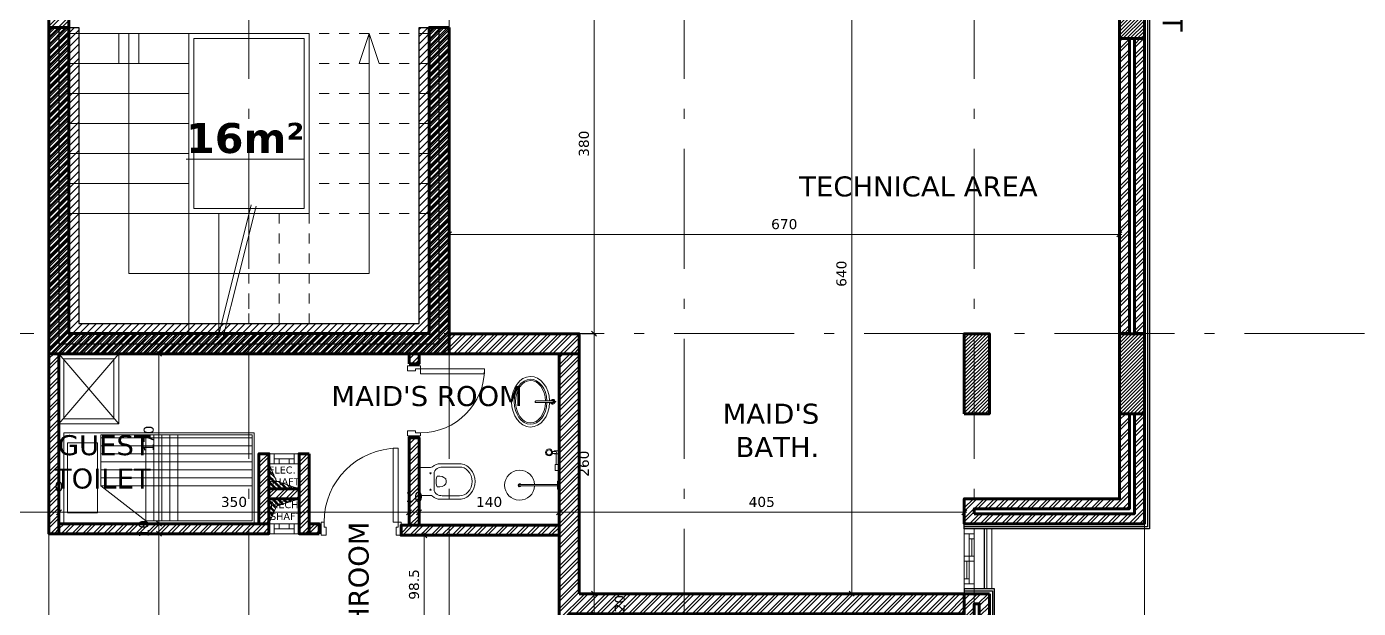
# Model space of a CAD drawing. Header units: inches. Extents: x -48 to 777, y -156 to 510.
# Drawn here: x 592.35 to 605.66, y -109.6 to -103.78 of the extents above; entities that cross this region are included whole.
import ezdxf

# ---------------------------------------------------------------- set-up
doc = ezdxf.new("R2010")
doc.units = ezdxf.units.IN
doc.header["$MEASUREMENT"] = 0
doc.set_wipeout_variables(frame=1)
doc.linetypes.add('ACAD_ISO10W100', pattern=[18, 12, -3, 0, -3])
doc.linetypes.add('HIDDEN', pattern=[0.375, 0.25, -0.125])
doc.layers.get('Defpoints').update_dxf_attribs({"lineweight": 5})
for name, color, linetype, lineweight in [('A-AXIS ST', 251, 'ACAD_ISO10W100', 5), ('A-DIM', 9, 'Continuous', 5), ('A-DOORS', 38, 'Continuous', 20), ('A-FURN1', 211, 'Continuous', 15), ('A-HIDDEN', 254, 'HIDDEN', 5), ('A-LEVELS', 139, 'Continuous', 20), ('A-LIMIT LOT', 235, 'ACAD_ISO10W100', 20), ('A-NOTES', 151, 'Continuous', 20), ('A-PILLARS', 1, 'Continuous', 60), ('A-PROJECTION2', 5, 'Continuous', 20), ('A-SANITARY', 120, 'Continuous', 5), ('A-SIGNS1', 20, 'Continuous', 15), ('A-STAIRS', 135, 'Continuous', 20), ('A-TEXT', 50, 'Continuous', 15), ('A-WALLS', 7, 'Continuous', 60), ('A-WINDOWS', 4, 'Continuous', 20), ('C-STONE', 42, 'Continuous', 30), ('C-WOOD', 28, 'Continuous', 30), ('D-METAL', 156, 'Continuous', 20), ('D-WOOD', 32, 'Continuous', 20), ('H-OTHERS', 189, 'Continuous', 5), ('H-PILLARS', 61, 'Continuous', 5), ('H-WALLS', 51, 'Continuous', 5), ('modificat', 127, 'Continuous', 15)]:
    doc.layers.add(name, color=color, linetype=linetype, lineweight=lineweight)
doc.layers.add('HH-GREY', color=253, linetype='Continuous', lineweight=5, true_color=0x828282)
doc.layers.add('pts pc', color=7, linetype='Continuous')
doc.layers.add('str-walls', color=5, linetype='Continuous')
doc.styles.add('5mm', font='simplex_.ttf', dxfattribs={"height": 5})
doc.styles.add('ROMAND', font='verdana.ttf')
doc.dimstyles.new('M-1.50', dxfattribs={"dimtxt": 0.1, "dimasz": 0.05, "dimexe": 0.025, "dimexo": 0.025, "dimgap": 0.05, "dimtad": 1, "dimlfac": 100, "dimrnd": 0.5, "dimzin": 9, "dimdsep": 46, "dimtxsty": 'ROMAND', "dimblk": 'OBLIQUE', "dimcen": 1, "dimdle": 0.025, "dimclrd": 256, "dimclre": 256, "dimclrt": 2, "dimadec": 0, "dimazin": 0, "dimtfac": 0.666667, "dimtmove": 2, "dimatfit": 3, "dimfxl": 0.04, "dimtolj": 1, "dimtzin": 5, "dimlwd": -1, "dimlwe": -1, "dimarcsym": 0})
pattern_1 = [(45, (50.904403, -425.931517), (-0.0176776695, 0.0176776695), [])]
pattern_2 = [(45, (392.396156, -250.71223), (-0.053033009, 0.053033009), []), (45, (392.43151, -250.71223), (-0.053033009, 0.053033009), [])]
pattern_3 = [(45, (149.9044, -425.92311), (-0.053033009, 0.053033009), []), (45, (149.93976, -425.92311), (-0.053033009, 0.053033009), [])]

# ---------------------------------------------------------------- blocks, each defined once
blk = doc.blocks.new('LOT 688  TOPOGRAPHIC PLAN')
at = {"layer": 'A-LEVELS', "linetype": 'Continuous'}
blk.add_lwpolyline([(-315983.55729, -27913.90415), (-315982.31565, -27913.69397), (-315981.69501, -27913.58572), (-315981.10632, -27913.43141), (-315980.53616, -27913.25862), (-315979.95068, -27913.12539), (-315979.35793, -27913.00458), (-315978.78258, -27912.83532), (-315978.24928, -27912.55684), (-315977.76717, -27912.15327), (-315977.30894, -27911.71444), (-315976.84202, -27911.34531), (-315976.59514, -27911.21969), (-315976.33391, -27911.15073), (-315976.05686, -27911.14126), (-315975.76695, -27911.17638), (-315974.54739, -27911.42916), (-315973.94458, -27911.41766), (-315973.35501, -27911.29364), (-315972.19755, -27910.89256), (-315971.62067, -27910.70773), (-315971.03901, -27910.59488), (-315970.44815, -27910.59939), (-315969.84858, -27910.71402)], dxfattribs=at)
at = {"layer": 'A-NOTES', "linetype": 'Continuous', "style": '5mm'}
blk.add_text('688', height=2, rotation=346.245633, dxfattribs=at).set_placement((-315981.70648, -27916.11756))
at = {"linetype": 'Continuous'}
blk.add_wipeout([(-315996.80172, -27893.57917), (-315969.32038, -27896.23659), (-315969.32038, -27930.53073), (-315964.08799, -27936.87852), (-315964.6636, -27941.43051), (-315970.22923, -27937.16678), (-315985.1164, -27950.2257)], dxfattribs=at).dxf.layer = 'A-LIMIT LOT'
at = {"layer": 'A-HIDDEN', "linetype": 'ACAD_ISO10W100', "ltscale": 0.05}
blk.add_lwpolyline([(-315992.30527, -27900.52725), (-315983.21966, -27944.57125), (-315970.69258, -27933.58259), (-315972.32038, -27931.60779), (-315972.32038, -27902.3323)], close=True, dxfattribs=at)
at = {"layer": 'A-TEXT', "insert": (-315971.93834, -27908.15944, 93), "char_height": 0.2, "width": 7.1807633, "attachment_point": 1, "rotation": 270, "style": 'ROMAND'}
blk.add_mtext('SETBACK LIMIT', dxfattribs=at)
blk = doc.blocks.new('AXIS')
at = {"layer": 'A-AXIS ST', "ltscale": 0.1}
for p, q in [((640.66853, 296.91777), (640.66853, 336.01919)), ((642.66853, 296.91777), (642.66853, 336.01919)), ((644.66853, 296.91777), (644.66853, 336.01919)), ((647.01853, 296.91777), (647.01853, 336.01919)), ((649.91853, 296.91777), (649.91853, 336.01919)), ((651.61853, 296.91777), (651.61853, 336.01919)), ((657.61853, 319.06933), (627.81853, 319.06933))]:
    blk.add_line(p, q, dxfattribs=at)
blk = doc.blocks.new('bed 90')
at = {"layer": 'A-FURN1', "extrusion": (0, 0, -1)}
for p, q in [((556.928, 316.601), (556.928, 318.501)), ((557.028, 318.466), (557.028, 318.166)), ((557.728, 318.466), (557.028, 318.466)), ((557.728, 318.166), (557.728, 318.466)), ((557.828, 316.601), (557.828, 318.501)), ((557.028, 318.166), (557.728, 318.166)), ((557.298, 318.131), (556.948, 317.681)), ((557.808, 318.131), (557.298, 318.131)), ((557.808, 316.621), (557.808, 318.131)), ((556.948, 316.621), (556.948, 317.681)), ((557.828, 316.601), (556.928, 316.601)), ((557.808, 316.621), (556.948, 316.621))]:
    blk.add_line(p, q, dxfattribs=at)
at = {"layer": 'A-FURN1'}
blk.add_line((557.828, 318.501), (556.928, 318.501), dxfattribs=at)
at = {"layer": 'HH-GREY', "extrusion": (0, 0, -1)}
for p, q in [((557.298, 316.621), (557.298, 318.131)), ((557.378, 316.621), (557.378, 318.131)), ((557.458, 316.621), (557.458, 318.131)), ((557.538, 316.621), (557.538, 318.131)), ((557.618, 316.621), (557.618, 318.131)), ((557.698, 316.621), (557.698, 318.131)), ((557.778, 316.621), (557.778, 318.131)), ((557.808, 317.681), (556.948, 317.681)), ((557.808, 317.601), (556.948, 317.601)), ((557.808, 317.521), (556.948, 317.521)), ((557.808, 317.441), (556.948, 317.441)), ((557.808, 317.361), (556.948, 317.361))]:
    blk.add_line(p, q, dxfattribs=at)
blk = doc.blocks.new('*U999')
for p, q in [((50, 100), (550, 100)), ((50, 50), (550, 50)), ((50, 0), (550, 0)), ((100, 100), (100, 50)), ((100, 75), (275, 75)), ((275, 0), (275, 100)), ((325, 0), (325, 100)), ((325, 25), (500, 25)), ((500, 0), (500, 50))]:
    blk.add_line(p, q)
for points in [[(0, 100), (50, 100), (50, 0), (0, 0)], [(600, 100), (550, 100), (550, 0), (600, 0)]]:
    blk.add_lwpolyline(points)
blk = doc.blocks.new('*U1008')
for points in [[(720, 680), (720, -60), (770, -60), (770, 680)], [(30, -60), (0, -60), (0, -190), (50, -190), (50, -110), (30, -110), (30, -60)], [(770, -60), (800, -60), (800, -190), (750, -190), (750, -110), (770, -110), (770, -60)]]:
    blk.add_lwpolyline(points, close=True)
blk.add_arc((770, -60), 740, 90, 180)
blk = doc.blocks.new('*U1013')
for points in [[(80, 580), (80, -60), (30, -60), (30, 580)], [(30, -60), (0, -60), (0, -190), (50, -190), (50, -110), (30, -110), (30, -60)], [(670, -60), (700, -60), (700, -190), (650, -190), (650, -110), (670, -110), (670, -60)]]:
    blk.add_lwpolyline(points, close=True)
blk.add_arc((30, -60), 640, 0, 90)
blk = doc.blocks.new('A$C114C6178')
for points in [[(178, -212, 0.16864), (147, -133, -0.198912), (140, -115), (140, 0), (-140, 0), (-140, -115, -0.198912), (-147, -133, 0.16864), (-178, -212), (-178, -405, 0.225866), (-126, -511, 0.390178), (126, -511, 0.225866), (178, -405)], [(143, -232, 0.110329), (130, -181, 0.254034), (77, -150), (-77, -150, 0.254034), (-130, -181, 0.110329), (-143, -232), (-143, -405, 0.247706), (-106, -489, 0.390724), (106, -488, 0.246571), (143, -405)], [(55, -186, 0.338204), (47, -176, 0.109547), (-47, -176, 0.38369), (-52, -186, 0.252795), (-25, -266, 0.060555), (-21, -269, 0.083015), (0, -272, 0.083015), (21, -269, 0.060555), (25, -266, 0.250335)]]:
    blk.add_lwpolyline(points, format="xyb", close=True)
for centre in [(-82, -115), (82, -115)]:
    blk.add_circle(centre, 5.91)
blk = doc.blocks.new('fghjgcfd')
for points in [[(114.593, -90.621, 0.697476), (114.587, -90.654), (114.587, -90.663, -0.791584), (114.593, -90.612)], [(114.605, -90.824, -0.509087), (114.593, -90.833, -0.325305), (114.587, -90.824), (114.587, -90.638, -1), (114.605, -90.638)], [(114.605, -90.663), (114.605, -90.654, 0.697476), (114.599, -90.621), (114.599, -90.612, -0.791584)]]:
    blk.add_lwpolyline(points, format="xyb", close=True)
blk.add_lwpolyline([(114.599, -90.604), (114.593, -90.604), (114.593, -90.622), (114.599, -90.622)], close=True)
at = {"extrusion": (0, 0, -1)}
for major_axis, ratio, start_param, end_param in [((-0.28, 0), 0.75, 7.88683, 14.104318), ((-0.25, 0), 0.72, 7.890774, 14.100375), ((-0.235, 0), 0.702128, 7.893123, 14.098025)]:
    blk.add_ellipse((114.596, -90.883), major_axis=major_axis, ratio=ratio, start_param=start_param, end_param=end_param, dxfattribs=at)
blk = doc.blocks.new('A$C4CB417C4')
blk.add_lwpolyline([(245, 7), (382, 7, -4.038071), (382, -7), (245, -7, 42.833797)], format="xyb", close=True)
at = {"ltscale": 0.1}
blk.add_lwpolyline([(0, 40), (15, 40), (15, -40), (0, -40)], close=True, dxfattribs=at)
blk.add_lwpolyline([(402, 7), (15, 7), (15, -7), (402, -7)], close=True)
for radius, start, end in [(150, 182.6748, 177.3252), (15, 207.8181, 152.1819), (12, 215.6853, 144.3147)]:
    blk.add_arc((395, 0), radius, start, end, dxfattribs=at)
blk = doc.blocks.new('A$C666D454D')
at = {"ltscale": 0.1}
for p, q in [((37, 10), (67, 10)), ((37, -10), (67, -10))]:
    blk.add_line(p, q, dxfattribs=at)
blk.add_lwpolyline([(37, 11), (47, 11), (47, 10), (50, 10), (50, 15), (0, 15), (0, -15), (50, -15), (50, -10), (47, -10), (47, -11), (37, -11, -1)], format="xyb", close=True, dxfattribs=at)
blk.add_lwpolyline([(37, -10), (37, -10), (37, -10, -1), (37, 10), (37, 10), (37, 10)], format="xyb", dxfattribs=at)
for radius in [35, 25]:
    blk.add_circle((101, 0), radius, dxfattribs=at)
blk = doc.blocks.new('A$C05B82E3A')
at = {"ltscale": 0.1}
for p, q in [((-30, 29), (-135, 29)), ((-30, 9), (-135, 9))]:
    blk.add_line(p, q, dxfattribs=at)
blk.add_lwpolyline([(30, 0), (30, 38), (-30, 38), (-30, 0)], close=True, dxfattribs=at)
at = {"ltscale": 0.1, "xscale": -1, "rotation": 270}
blk.add_blockref('A$C666D454D', (-150, 0), dxfattribs=at)
blk = doc.blocks.new('_Oblique')
at = {"color": 0, "linetype": 'ByBlock', "lineweight": -2}
blk.add_line((-0.5, -0.5), (0.5, 0.5), dxfattribs=at)
blk = doc.blocks.new('*D2353')
at = {"layer": 'A-DIM', "transparency": 16777216}
for p, q in [((598.343, -103.054), (597.998, -103.054)), ((598.023, -103.029), (598.023, -106.88)), ((597.898, -106.855), (598.048, -106.855))]:
    blk.add_line(p, q, dxfattribs=at)
at = {"layer": 'Defpoints', "color": 0, "transparency": 16777216}
for p in [(598.368, -103.054), (597.873, -106.855), (598.023, -106.855)]:
    blk.add_point(p, dxfattribs=at)
at = {"layer": 'A-DIM', "transparency": 16777216, "xscale": 0.05, "yscale": 0.05, "zscale": 0.05}
for p, rotation in [((598.023, -103.054), 90), ((598.023, -106.855), 270)]:
    blk.add_blockref('_Oblique', p, dxfattribs=dict(at, rotation=rotation))
at = {"layer": 'A-DIM', "color": 2, "transparency": 16777216, "insert": (597.921, -104.955), "char_height": 0.1, "attachment_point": 5, "rotation": 90, "style": 'ROMAND'}
blk.add_mtext('\\A1;380', dxfattribs=at)
blk = doc.blocks.new('*D2354')
at = {"layer": 'A-DIM', "transparency": 16777216}
for p, q in [((597.898, -106.855), (598.048, -106.855)), ((598.023, -106.83), (598.023, -109.48)), ((597.898, -109.455), (598.048, -109.455))]:
    blk.add_line(p, q, dxfattribs=at)
at = {"layer": 'Defpoints', "color": 0, "transparency": 16777216}
for p in [(597.873, -106.855), (597.873, -109.455), (598.023, -109.455)]:
    blk.add_point(p, dxfattribs=at)
at = {"layer": 'A-DIM', "transparency": 16777216, "xscale": 0.05, "yscale": 0.05, "zscale": 0.05}
for p, rotation in [((598.023, -106.855), 90), ((598.023, -109.455), 270)]:
    blk.add_blockref('_Oblique', p, dxfattribs=dict(at, rotation=rotation))
at = {"layer": 'A-DIM', "color": 2, "transparency": 16777216, "insert": (597.921, -108.155), "char_height": 0.1, "attachment_point": 5, "rotation": 90, "style": 'ROMAND'}
blk.add_mtext('\\A1;260', dxfattribs=at)
blk = doc.blocks.new('*D2355')
at = {"layer": 'A-DIM', "transparency": 16777216}
for p, q in [((597.898, -109.455), (598.048, -109.455)), ((598.023, -109.43), (598.023, -109.68)), ((597.798, -109.655), (598.048, -109.655))]:
    blk.add_line(p, q, dxfattribs=at)
at = {"layer": 'Defpoints', "color": 0, "transparency": 16777216}
for p in [(597.873, -109.455), (597.773, -109.655), (598.023, -109.655)]:
    blk.add_point(p, dxfattribs=at)
at = {"layer": 'A-DIM', "transparency": 16777216, "xscale": 0.05, "yscale": 0.05, "zscale": 0.05}
for p, rotation in [((598.023, -109.455), 90), ((598.023, -109.655), 270)]:
    blk.add_blockref('_Oblique', p, dxfattribs=dict(at, rotation=rotation))
at = {"layer": 'A-DIM', "color": 2, "transparency": 16777216, "insert": (598.279, -109.555), "char_height": 0.1, "attachment_point": 5, "rotation": 90, "style": 'ROMAND'}
blk.add_mtext('\\A1;20', dxfattribs=at)
blk = doc.blocks.new('*D2371')
at = {"layer": 'A-DIM', "transparency": 16777216}
for p, q in [((593.774, -107.055), (593.648, -107.055)), ((593.673, -107.03), (593.673, -108.78)), ((593.774, -108.755), (593.648, -108.755))]:
    blk.add_line(p, q, dxfattribs=at)
at = {"layer": 'Defpoints', "color": 0, "transparency": 16777216}
for p in [(593.799, -107.055), (593.673, -108.755), (593.799, -108.755)]:
    blk.add_point(p, dxfattribs=at)
at = {"layer": 'A-DIM', "transparency": 16777216, "xscale": 0.05, "yscale": 0.05, "zscale": 0.05}
for p, rotation in [((593.673, -107.055), 90), ((593.673, -108.755), 270)]:
    blk.add_blockref('_Oblique', p, dxfattribs=dict(at, rotation=rotation))
at = {"layer": 'A-DIM', "color": 2, "transparency": 16777216, "insert": (593.571, -107.905), "char_height": 0.1, "attachment_point": 5, "rotation": 90, "style": 'ROMAND'}
blk.add_mtext('\\A1;170', dxfattribs=at)
blk = doc.blocks.new('*D2372')
at = {"layer": 'A-DIM', "transparency": 16777216}
for p, q in [((593.673, -108.73), (593.673, -108.88)), ((593.774, -108.755), (593.648, -108.755)), ((593.763, -108.855), (593.648, -108.855))]:
    blk.add_line(p, q, dxfattribs=at)
at = {"layer": 'Defpoints', "color": 0, "transparency": 16777216}
for p in [(593.673, -108.855), (593.788, -108.855), (593.799, -108.755)]:
    blk.add_point(p, dxfattribs=at)
at = {"layer": 'A-DIM', "transparency": 16777216, "xscale": 0.05, "yscale": 0.05, "zscale": 0.05}
for p, rotation in [((593.673, -108.755), 90), ((593.673, -108.855), 270)]:
    blk.add_blockref('_Oblique', p, dxfattribs=dict(at, rotation=rotation))
at = {"layer": 'A-DIM', "color": 2, "transparency": 16777216, "insert": (593.521, -108.805), "char_height": 0.1, "attachment_point": 5, "rotation": 90, "style": 'ROMAND'}
blk.add_mtext('\\A1;10', dxfattribs=at)
blk = doc.blocks.new('*D2373')
at = {"layer": 'A-DIM', "transparency": 16777216}
for p, q in [((593.763, -108.855), (593.648, -108.855)), ((593.673, -108.83), (593.673, -113.18)), ((593.973, -113.155), (593.648, -113.155))]:
    blk.add_line(p, q, dxfattribs=at)
at = {"layer": 'Defpoints', "color": 0, "transparency": 16777216}
for p in [(593.788, -108.855), (593.673, -113.155), (593.998, -113.155)]:
    blk.add_point(p, dxfattribs=at)
at = {"layer": 'A-DIM', "transparency": 16777216, "xscale": 0.05, "yscale": 0.05, "zscale": 0.05}
for p, rotation in [((593.673, -108.855), 90), ((593.673, -113.155), 270)]:
    blk.add_blockref('_Oblique', p, dxfattribs=dict(at, rotation=rotation))
at = {"layer": 'A-DIM', "color": 2, "transparency": 16777216, "insert": (593.571, -111.005), "char_height": 0.1, "attachment_point": 5, "rotation": 90, "style": 'ROMAND'}
blk.add_mtext('\\A1;430', dxfattribs=at)
blk = doc.blocks.new('*D2386')
at = {"layer": 'A-DIM', "transparency": 16777216}
for p, q in [((596.45, -108.87), (596.3, -108.87)), ((596.325, -109.88), (596.325, -108.845)), ((596.348, -109.855), (596.3, -109.855))]:
    blk.add_line(p, q, dxfattribs=at)
at = {"layer": 'Defpoints', "color": 0, "transparency": 16777216}
for p in [(596.325, -108.87), (596.475, -108.87), (596.373, -109.855)]:
    blk.add_point(p, dxfattribs=at)
at = {"layer": 'A-DIM', "transparency": 16777216, "xscale": 0.05, "yscale": 0.05, "zscale": 0.05}
for p, rotation in [((596.325, -108.87), 90), ((596.325, -109.855), 270)]:
    blk.add_blockref('_Oblique', p, dxfattribs=dict(at, rotation=rotation))
at = {"layer": 'A-DIM', "color": 2, "transparency": 16777216, "insert": (596.223, -109.363), "char_height": 0.1, "attachment_point": 5, "rotation": 90, "style": 'ROMAND'}
blk.add_mtext('\\A1;98.5', dxfattribs=at)
blk = doc.blocks.new('*D2387')
at = {"layer": 'A-DIM', "transparency": 16777216}
for p, q in [((591.573, -108.166), (591.573, -108.665)), ((592.673, -108.166), (592.673, -108.665)), ((591.548, -108.64), (592.698, -108.64))]:
    blk.add_line(p, q, dxfattribs=at)
at = {"layer": 'Defpoints', "color": 0, "transparency": 16777216}
for p in [(591.573, -108.141), (592.673, -108.141), (592.673, -108.64)]:
    blk.add_point(p, dxfattribs=at)
at = {"layer": 'A-DIM', "transparency": 16777216, "xscale": 0.05, "yscale": 0.05, "zscale": 0.05, "rotation": 180}
blk.add_blockref('_Oblique', (591.573, -108.64), dxfattribs=at)
at = {"layer": 'A-DIM', "transparency": 16777216, "xscale": 0.05, "yscale": 0.05, "zscale": 0.05}
blk.add_blockref('_Oblique', (592.673, -108.64), dxfattribs=at)
at = {"layer": 'A-DIM', "color": 2, "transparency": 16777216, "insert": (592.123, -108.538), "char_height": 0.1, "attachment_point": 5, "style": 'ROMAND'}
blk.add_mtext('\\A1;110', dxfattribs=at)
blk = doc.blocks.new('*D2388')
at = {"layer": 'A-DIM', "transparency": 16777216}
for p, q in [((592.673, -108.166), (592.673, -108.665)), ((592.673, -108.73), (592.673, -108.615)), ((592.673, -108.64), (592.623, -108.64)), ((592.673, -108.64), (592.723, -108.64)), ((592.673, -108.64), (592.673, -108.64))]:
    blk.add_line(p, q, dxfattribs=at)
at = {"layer": 'Defpoints', "color": 0, "transparency": 16777216}
for p in [(592.673, -108.141), (592.673, -108.64), (592.673, -108.755)]:
    blk.add_point(p, dxfattribs=at)
at = {"layer": 'A-DIM', "transparency": 16777216, "xscale": 0.05, "yscale": 0.05, "zscale": 0.05}
blk.add_blockref('_Oblique', (592.673, -108.64), dxfattribs=at)
at = {"layer": 'A-DIM', "transparency": 16777216, "xscale": 0.05, "yscale": 0.05, "zscale": 0.05, "rotation": 180}
blk.add_blockref('_Oblique', (592.673, -108.64), dxfattribs=at)
at = {"layer": 'A-DIM', "color": 2, "transparency": 16777216, "insert": (592.673, -108.384), "char_height": 0.1, "attachment_point": 5, "style": 'ROMAND'}
blk.add_mtext('\\A1;0', dxfattribs=at)
blk = doc.blocks.new('*D2389')
at = {"layer": 'A-DIM', "transparency": 16777216}
for p, q in [((592.673, -108.73), (592.673, -108.615)), ((596.173, -108.745), (596.173, -108.615)), ((592.648, -108.64), (596.198, -108.64))]:
    blk.add_line(p, q, dxfattribs=at)
at = {"layer": 'Defpoints', "color": 0, "transparency": 16777216}
for p in [(596.173, -108.64), (592.673, -108.755), (596.173, -108.77)]:
    blk.add_point(p, dxfattribs=at)
at = {"layer": 'A-DIM', "transparency": 16777216, "xscale": 0.05, "yscale": 0.05, "zscale": 0.05, "rotation": 180}
blk.add_blockref('_Oblique', (592.673, -108.64), dxfattribs=at)
at = {"layer": 'A-DIM', "transparency": 16777216, "xscale": 0.05, "yscale": 0.05, "zscale": 0.05}
blk.add_blockref('_Oblique', (596.173, -108.64), dxfattribs=at)
at = {"layer": 'A-DIM', "color": 2, "transparency": 16777216, "insert": (594.423, -108.538), "char_height": 0.1, "attachment_point": 5, "style": 'ROMAND'}
blk.add_mtext('\\A1;350', dxfattribs=at)
blk = doc.blocks.new('*D2390')
at = {"layer": 'A-DIM', "transparency": 16777216}
for p, q in [((596.173, -108.745), (596.173, -108.615)), ((596.273, -108.745), (596.273, -108.615)), ((596.148, -108.64), (596.298, -108.64))]:
    blk.add_line(p, q, dxfattribs=at)
at = {"layer": 'Defpoints', "color": 0, "transparency": 16777216}
for p in [(596.273, -108.64), (596.173, -108.77), (596.273, -108.77)]:
    blk.add_point(p, dxfattribs=at)
at = {"layer": 'A-DIM', "transparency": 16777216, "xscale": 0.05, "yscale": 0.05, "zscale": 0.05, "rotation": 180}
blk.add_blockref('_Oblique', (596.173, -108.64), dxfattribs=at)
at = {"layer": 'A-DIM', "transparency": 16777216, "xscale": 0.05, "yscale": 0.05, "zscale": 0.05}
blk.add_blockref('_Oblique', (596.273, -108.64), dxfattribs=at)
at = {"layer": 'A-DIM', "color": 2, "transparency": 16777216, "insert": (596.223, -108.488), "char_height": 0.1, "attachment_point": 5, "style": 'ROMAND'}
blk.add_mtext('\\A1;10', dxfattribs=at)
blk = doc.blocks.new('*D2391')
at = {"layer": 'A-DIM', "transparency": 16777216}
for p, q in [((596.273, -108.745), (596.273, -108.615)), ((597.673, -108.745), (597.673, -108.615)), ((596.248, -108.64), (597.698, -108.64))]:
    blk.add_line(p, q, dxfattribs=at)
at = {"layer": 'Defpoints', "color": 0, "transparency": 16777216}
for p in [(597.673, -108.64), (596.273, -108.77), (597.673, -108.77)]:
    blk.add_point(p, dxfattribs=at)
at = {"layer": 'A-DIM', "transparency": 16777216, "xscale": 0.05, "yscale": 0.05, "zscale": 0.05, "rotation": 180}
blk.add_blockref('_Oblique', (596.273, -108.64), dxfattribs=at)
at = {"layer": 'A-DIM', "transparency": 16777216, "xscale": 0.05, "yscale": 0.05, "zscale": 0.05}
blk.add_blockref('_Oblique', (597.673, -108.64), dxfattribs=at)
at = {"layer": 'A-DIM', "color": 2, "transparency": 16777216, "insert": (596.973, -108.538), "char_height": 0.1, "attachment_point": 5, "style": 'ROMAND'}
blk.add_mtext('\\A1;140', dxfattribs=at)
blk = doc.blocks.new('*D2392')
at = {"layer": 'A-DIM', "transparency": 16777216}
for p, q in [((597.673, -108.745), (597.673, -108.615)), ((601.723, -108.73), (601.723, -108.615)), ((597.648, -108.64), (601.748, -108.64))]:
    blk.add_line(p, q, dxfattribs=at)
at = {"layer": 'Defpoints', "color": 0, "transparency": 16777216}
for p in [(601.723, -108.64), (597.673, -108.77), (601.723, -108.755)]:
    blk.add_point(p, dxfattribs=at)
at = {"layer": 'A-DIM', "transparency": 16777216, "xscale": 0.05, "yscale": 0.05, "zscale": 0.05, "rotation": 180}
blk.add_blockref('_Oblique', (597.673, -108.64), dxfattribs=at)
at = {"layer": 'A-DIM', "transparency": 16777216, "xscale": 0.05, "yscale": 0.05, "zscale": 0.05}
blk.add_blockref('_Oblique', (601.723, -108.64), dxfattribs=at)
at = {"layer": 'A-DIM', "color": 2, "transparency": 16777216, "insert": (599.698, -108.538), "char_height": 0.1, "attachment_point": 5, "style": 'ROMAND'}
blk.add_mtext('\\A1;405', dxfattribs=at)
blk = doc.blocks.new('*D2393')
at = {"layer": 'A-DIM', "transparency": 16777216}
for p, q in [((596.548, -105.862), (603.298, -105.862)), ((596.573, -106.155), (596.573, -105.837)), ((603.273, -106.155), (603.273, -105.837))]:
    blk.add_line(p, q, dxfattribs=at)
at = {"layer": 'Defpoints', "color": 0, "transparency": 16777216}
for p in [(603.273, -105.862), (596.573, -106.18), (603.273, -106.18)]:
    blk.add_point(p, dxfattribs=at)
at = {"layer": 'A-DIM', "transparency": 16777216, "xscale": 0.05, "yscale": 0.05, "zscale": 0.05, "rotation": 180}
blk.add_blockref('_Oblique', (596.573, -105.862), dxfattribs=at)
at = {"layer": 'A-DIM', "transparency": 16777216, "xscale": 0.05, "yscale": 0.05, "zscale": 0.05}
blk.add_blockref('_Oblique', (603.273, -105.862), dxfattribs=at)
at = {"layer": 'A-DIM', "color": 2, "transparency": 16777216, "insert": (599.923, -105.76), "char_height": 0.1, "attachment_point": 5, "style": 'ROMAND'}
blk.add_mtext('\\A1;670', dxfattribs=at)
blk = doc.blocks.new('*D2394')
at = {"layer": 'A-DIM', "transparency": 16777216}
for p, q in [((600.808, -103.054), (600.572, -103.054)), ((600.597, -103.029), (600.597, -109.48)), ((600.808, -109.455), (600.572, -109.455))]:
    blk.add_line(p, q, dxfattribs=at)
at = {"layer": 'Defpoints', "color": 0, "transparency": 16777216}
for p in [(600.833, -103.054), (600.597, -109.455), (600.833, -109.455)]:
    blk.add_point(p, dxfattribs=at)
at = {"layer": 'A-DIM', "transparency": 16777216, "xscale": 0.05, "yscale": 0.05, "zscale": 0.05}
for p, rotation in [((600.597, -103.054), 90), ((600.597, -109.455), 270)]:
    blk.add_blockref('_Oblique', p, dxfattribs=dict(at, rotation=rotation))
at = {"layer": 'A-DIM', "color": 2, "transparency": 16777216, "insert": (600.495, -106.255), "char_height": 0.1, "attachment_point": 5, "rotation": 90, "style": 'ROMAND'}
blk.add_mtext('\\A1;640', dxfattribs=at)
blk = doc.blocks.new('*U53')
for p, q in [((50, 100), (250, 100)), ((50, 50), (250, 50)), ((50, 0), (250, 0)), ((200, 50), (200, 0))]:
    blk.add_line(p, q)
for points in [[(0, 100), (50, 100), (50, 0), (0, 0)], [(100, 50), (100, 0)], [(300, 100), (250, 100), (250, 0), (300, 0)]]:
    blk.add_lwpolyline(points)

msp = doc.modelspace()

# ---------------------------------------------------------------- block references
at = {"layer": 'pts pc'}
msp.add_blockref('LOT 688  TOPOGRAPHIC PLAN', (316575.84331, 27806.396), dxfattribs=at)

# ---------------------------------------------------------------- next in the draw order: hatches: boundary and pattern name
at = {"layer": 'H-OTHERS'}
h = msp.add_hatch(dxfattribs=at)
h.set_pattern_fill('ANSI32', color=256, scale=0.1, angle=-231.511645)
h.set_pattern_definition([(135, (586.629014, -123.37482), (-0.026516504, -0.026516504), []), (135, (586.629014, -123.357143), (-0.026516504, -0.026516504), [])])
h.paths.add_polyline_path([(595.07293, -108.40534), (594.84745, -108.33014), (594.77293, -108.15534), (594.77293, -108.40534)])
h = msp.add_hatch(dxfattribs=at)
h.set_pattern_fill('ANSI32', color=256, scale=0.1, angle=-231.511645)
h.set_pattern_definition([(135, (586.629014, -123.72482), (-0.026516504, -0.026516504), []), (135, (586.629014, -123.707143), (-0.026516504, -0.026516504), [])])
h.paths.add_polyline_path([(595.07293, -108.50534), (594.84745, -108.58055), (594.77293, -108.75534), (594.77293, -108.50534)])
at = {"layer": 'H-PILLARS'}
h = msp.add_hatch(dxfattribs=at)
h.set_pattern_fill('ANSI31', color=256, scale=0.2)
h.set_pattern_definition(pattern_1)
h.paths.add_polyline_path([(603.27293, -103.90361), (603.52293, -103.90361), (603.52293, -103.10361), (603.27293, -103.10361)])
h = msp.add_hatch(dxfattribs=at)
h.set_pattern_fill('ANSI31', color=256, scale=0.2)
h.set_pattern_definition(pattern_1)
h.paths.add_polyline_path([(596.57293, -103.79378), (596.57293, -107.05534), (592.57293, -107.05534), (592.57293, -103.79378), (592.77293, -103.79378), (592.77293, -106.85378), (596.37293, -106.85378), (596.37293, -103.79378)])
at = {"layer": 'H-PILLARS', "linetype": 'Continuous'}
h = msp.add_hatch(dxfattribs=at)
h.set_pattern_fill('ANSI31', color=256, scale=0.2)
h.set_pattern_definition([(45, (43.86635, -420.314857), (-0.0176776695, 0.0176776695), [])])
h.paths.add_polyline_path([(601.72293, -107.65534), (601.97293, -107.65534), (601.97293, -106.85534), (601.72293, -106.85534)])
h = msp.add_hatch(dxfattribs=at)
h.set_pattern_fill('ANSI31', color=256, scale=0.2)
h.set_pattern_definition([(45, (57.904403, -420.314857), (-0.0176776695, 0.0176776695), [])])
h.paths.add_polyline_path([(603.52293, -107.65534), (603.27293, -107.65534), (603.27293, -106.85534), (603.52293, -106.85534)])
at = {"layer": 'H-WALLS'}
h = msp.add_hatch(dxfattribs=at)
h.set_pattern_fill('ANSI32', color=256, scale=0.2)
h.set_pattern_definition(pattern_2)
h.paths.add_polyline_path([(592.57293, -103.45378), (592.77293, -103.45378), (592.77293, -103.79378), (592.57293, -103.79378)])
h = msp.add_hatch(dxfattribs=at)
h.set_pattern_fill('ANSI32', color=256, scale=0.2)
h.set_pattern_definition(pattern_2)
h.paths.add_polyline_path([(603.37293, -106.85378), (603.27293, -106.85378), (603.27293, -103.90361), (603.37293, -103.90361)])
h = msp.add_hatch(dxfattribs=at)
h.set_pattern_fill('ANSI32', color=256, scale=0.2)
h.set_pattern_definition(pattern_2)
h.paths.add_polyline_path([(603.42293, -106.85378), (603.52293, -106.85378), (603.52293, -103.90361), (603.42293, -103.90361)])
h = msp.add_hatch(dxfattribs=at)
h.set_pattern_fill('ANSI32', color=256, scale=0.2)
h.set_pattern_definition(pattern_2)
h.paths.add_polyline_path([(596.5745, -107.05534), (596.5745, -107.05534), (596.57293, -107.05534), (596.57293, -106.85534), (597.87293, -106.85534), (597.87293, -107.05534)])
h = msp.add_hatch(dxfattribs=at)
h.set_pattern_fill('ANSI32', color=256, scale=0.2)
h.set_pattern_definition(pattern_2)
h.paths.add_polyline_path([(592.67293, -107.55534), (592.67293, -107.55534), (592.67293, -107.05534), (592.57293, -107.05534), (592.57293, -108.85534), (592.67293, -108.85534)])
h = msp.add_hatch(dxfattribs=at)
h.set_pattern_fill('ANSI32', color=256, scale=0.2)
h.set_pattern_definition(pattern_2)
h.paths.add_polyline_path([(596.17293, -107.15534), (596.17293, -107.05534), (596.27293, -107.05534), (596.27293, -107.15534)])
h = msp.add_hatch(dxfattribs=at)
h.set_pattern_fill('ANSI32', color=256, scale=0.2)
h.set_pattern_definition(pattern_2)
h.paths.add_polyline_path([(597.87293, -109.45535), (597.87293, -107.05576), (597.67293, -107.05493), (597.67293, -111.71534), (597.77293, -111.71534), (597.77293, -109.65535), (601.72293, -109.65535), (601.72293, -109.45535)])
h = msp.add_hatch(dxfattribs=at)
h.set_pattern_fill('ANSI32', color=256, scale=0.2)
h.set_pattern_definition(pattern_3)
edge = h.paths.add_edge_path()
edge.add_line((601.82293, -108.75534), (601.82293, -108.60534))
edge.add_line((601.82293, -108.60534), (603.37293, -108.60534))
edge.add_line((603.37293, -108.60534), (603.37293, -107.65534))
edge.add_line((603.37293, -107.65534), (603.27293, -107.65534))
edge.add_line((603.27293, -107.65534), (603.27293, -108.50534))
edge.add_line((603.27293, -108.50534), (601.72293, -108.50534))
edge.add_line((601.72293, -108.50534), (601.72293, -108.75534))
h = msp.add_hatch(dxfattribs=at)
h.set_pattern_fill('ANSI32', color=256, scale=0.2)
h.set_pattern_definition(pattern_3)
h.paths.add_polyline_path([(601.82293, -108.65534), (603.42293, -108.65534), (603.42293, -107.65534), (603.52214, -107.65534), (603.52214, -107.65534), (603.52293, -107.65534), (603.52293, -108.75534), (601.72293, -108.75534), (601.72293, -108.50534), (603.27293, -108.50534), (603.27293, -107.65534), (603.37293, -107.65534), (603.37293, -108.60534), (601.82293, -108.60534)])
h = msp.add_hatch(dxfattribs=at)
h.set_pattern_fill('ANSI32', color=256, scale=0.2)
h.set_pattern_definition(pattern_2)
h.paths.add_polyline_path([(596.17293, -108.77034), (596.17293, -107.89534), (596.27293, -107.89534), (596.27293, -108.77034)])
h = msp.add_hatch(dxfattribs=at)
h.set_pattern_fill('ANSI32', color=256, scale=0.2)
h.set_pattern_definition(pattern_2)
h.paths.add_polyline_path([(594.77293, -108.75534), (594.77293, -108.75534), (594.77293, -108.05534), (594.67293, -108.05534), (594.67293, -108.75534)])
h = msp.add_hatch(dxfattribs=at)
h.set_pattern_fill('ANSI32', color=256, scale=0.2)
h.set_pattern_definition(pattern_3)
h.paths.add_polyline_path([(595.17293, -108.05534), (595.07293, -108.05534), (595.07293, -108.85534), (595.17293, -108.85534)])
h = msp.add_hatch(dxfattribs=at)
h.set_pattern_fill('ANSI32', color=256, scale=0.2)
h.set_pattern_definition([(45, (95.396156, -250.71223), (-0.053033009, 0.053033009), []), (45, (95.43151, -250.71223), (-0.053033009, 0.053033009), [])])
h.paths.add_polyline_path([(595.07293, -108.40534), (594.77293, -108.40534), (594.77293, -108.50534), (595.07293, -108.50534)])
h = msp.add_hatch(dxfattribs=at)
h.set_pattern_fill('ANSI32', color=256, scale=0.2)
h.set_pattern_definition(pattern_2)
h.paths.add_polyline_path([(592.67293, -108.75534), (594.77293, -108.75534), (594.77293, -108.85534), (592.67293, -108.85534)])
h = msp.add_hatch(dxfattribs=at)
h.set_pattern_fill('ANSI32', color=256, scale=0.2)
h.set_pattern_definition(pattern_2)
h.paths.add_polyline_path([(595.27293, -108.85534), (595.17293, -108.85534), (595.17293, -108.75534), (595.27293, -108.75534)])
h = msp.add_hatch(dxfattribs=at)
h.set_pattern_fill('ANSI32', color=256, scale=0.2)
h.set_pattern_definition(pattern_2)
h.paths.add_polyline_path([(597.67293, -108.77034), (596.09293, -108.77034), (596.09293, -108.87034), (597.67293, -108.87034)])
h = msp.add_hatch(dxfattribs=at)
h.set_pattern_fill('ANSI32', color=256, scale=0.2)
h.set_pattern_definition(pattern_2)
h.paths.add_polyline_path([(601.97293, -109.45534), (601.72293, -109.45534), (601.72293, -109.85535), (601.82293, -109.85535), (601.82293, -109.55534), (601.87293, -109.55534), (601.87293, -109.85535), (601.97293, -109.85535)])
at = {"layer": 'str-walls'}
h = msp.add_hatch(dxfattribs=at)
h.set_pattern_fill('ANSI31', color=8, scale=0.4)
h.set_pattern_definition([(45, (-3.603844, -349.71223), (-0.035355339, 0.035355339), [])])
h.paths.add_polyline_path([(592.87293, -103.79378), (592.87293, -106.75378), (596.27293, -106.75378), (596.27293, -103.79378), (596.57293, -103.79378), (596.57293, -107.05534), (592.57295, -107.05536), (592.57293, -103.79378)])

# ---------------------------------------------------------------- next in the draw order: linework, layer by layer
at = {"layer": 'A-HIDDEN', "linetype": 'HIDDEN', "ltscale": 0.3}
for p, q in [((594.57293, -105.65378), (594.57293, -106.85378)), ((594.87293, -105.65378), (594.87293, -106.85378)), ((595.17293, -105.65378), (595.17293, -106.85378))]:
    msp.add_line(p, q, dxfattribs=at)
for points in [[(596.37293, -103.85378), (595.17293, -103.85378)], [(596.37293, -104.15378), (595.17293, -104.15378)], [(596.37293, -104.45378), (595.17293, -104.45378)], [(596.37293, -104.75378), (595.17293, -104.75378)], [(596.37293, -105.05378), (595.17293, -105.05378)], [(596.37293, -105.35378), (595.17293, -105.35378)], [(596.37293, -105.65378), (595.17293, -105.65378)]]:
    msp.add_lwpolyline(points, dxfattribs=at)
at = {"layer": 'A-PILLARS'}
for points in [[(603.27293, -103.90361), (603.52293, -103.90361), (603.52293, -103.10361), (603.27293, -103.10361)], [(596.57293, -103.79378), (596.57293, -107.05534), (592.57293, -107.05534), (592.57293, -103.79378), (592.77293, -103.79378), (592.77293, -106.85378), (596.37293, -106.85378), (596.37293, -103.79378)], [(601.72293, -107.65534), (601.97293, -107.65534), (601.97293, -106.85534), (601.72293, -106.85534)], [(603.52293, -107.65534), (603.27293, -107.65534), (603.27293, -106.85534), (603.52293, -106.85534)]]:
    msp.add_lwpolyline(points, close=True, dxfattribs=at)
at = {"layer": 'A-PROJECTION2'}
for points in [[(594.77293, -108.40534), (595.07293, -108.40534), (595.07293, -108.15534), (594.77293, -108.15534)], [(594.77293, -108.75534), (595.07293, -108.75534), (595.07293, -108.50534), (594.77293, -108.50534)]]:
    msp.add_lwpolyline(points, close=True, dxfattribs=at)
at = {"layer": 'A-SIGNS1'}
for p, q in [((594.59475, -105.56651), (594.25751, -106.91546)), ((594.64326, -105.57864), (594.30602, -106.92759))]:
    msp.add_line(p, q, dxfattribs=at)
for points in [[(593.27293, -103.85378), (593.27293, -104.15378)], [(593.37293, -103.85378), (593.37293, -106.25378), (595.77293, -106.25378), (595.77293, -103.85378)], [(593.47293, -103.85378), (593.47293, -104.15378)], [(595.67293, -104.15378), (595.77293, -103.85378), (595.87293, -104.15378)]]:
    msp.add_lwpolyline(points, dxfattribs=at)
at = {"layer": 'A-STAIRS'}
for p, q in [((593.97293, -105.65378), (593.97293, -106.85378)), ((594.27293, -105.65378), (594.27293, -106.85378))]:
    msp.add_line(p, q, dxfattribs=at)
for points in [[(592.77293, -103.85378), (593.97293, -103.85378)], [(593.97293, -105.65378), (593.97293, -103.96628)], [(592.77293, -104.15378), (593.97293, -104.15378)], [(592.77293, -104.45378), (593.97293, -104.45378)], [(592.77293, -104.75378), (593.97293, -104.75378)], [(592.77293, -105.05378), (593.97293, -105.05378)], [(592.77293, -105.35378), (593.97293, -105.35378)], [(592.77293, -105.65378), (593.97293, -105.65378)]]:
    msp.add_lwpolyline(points, dxfattribs=at)
at = {"layer": 'A-WALLS'}
for points in [[(592.57293, -103.45378), (592.77293, -103.45378), (592.77293, -103.79378), (592.57293, -103.79378)], [(603.37293, -106.85378), (603.27293, -106.85378), (603.27293, -103.90361), (603.37293, -103.90361)], [(603.42293, -106.85378), (603.52293, -106.85378), (603.52293, -103.90361), (603.42293, -103.90361)], [(596.17293, -107.15534), (596.17293, -107.05534), (596.27293, -107.05534), (596.27293, -107.15534)], [(601.82293, -108.65534), (603.42293, -108.65534), (603.42293, -107.65534), (603.52214, -107.65534), (603.52214, -107.65534), (603.52293, -107.65534), (603.52293, -108.75534), (601.72293, -108.75534), (601.72293, -108.50534), (603.27293, -108.50534), (603.27293, -107.65534), (603.27293, -107.65534), (603.27293, -107.65534), (603.37293, -107.65534), (603.37293, -108.60534), (601.82293, -108.60534)], [(596.17293, -108.77034), (596.17293, -107.89534), (596.27293, -107.89534), (596.27293, -108.77034)], [(595.07293, -108.40534), (594.77293, -108.40534), (594.77293, -108.50534), (595.07293, -108.50534)], [(595.27293, -108.85534), (595.17293, -108.85534), (595.17293, -108.75534), (595.27293, -108.75534)], [(601.97293, -109.45534), (601.72293, -109.45534), (601.72293, -109.85535), (601.82293, -109.85535), (601.82293, -109.55534), (601.87293, -109.55534), (601.87293, -109.85535), (601.97293, -109.85535)]]:
    msp.add_lwpolyline(points, close=True, dxfattribs=at)
at = {"layer": 'A-WALLS', "linetype": 'Continuous'}
for points in [[(596.5745, -107.05534), (596.5745, -107.05534), (596.57293, -107.05534), (596.57293, -106.85534), (597.87293, -106.85534), (597.87293, -107.05534)], [(592.67293, -107.55534), (592.67293, -107.55534), (592.67293, -107.05534), (592.57293, -107.05534), (592.57293, -108.85534), (592.67293, -108.85534)], [(594.77293, -108.75534), (594.77293, -108.75534), (594.77293, -108.05534), (594.67293, -108.05534), (594.67293, -108.75534), (594.77293, -108.75534)], [(595.17293, -108.05534), (595.07293, -108.05534), (595.07293, -108.85534), (595.17293, -108.85534)], [(592.67293, -108.75534), (594.77293, -108.75534), (594.77293, -108.85534), (592.67293, -108.85534)], [(597.67293, -108.77034), (596.09293, -108.77034), (596.09293, -108.87034), (597.67293, -108.87034)]]:
    msp.add_lwpolyline(points, close=True, dxfattribs=at)
at = {"layer": 'A-WALLS'}
msp.add_lwpolyline([(597.87293, -109.45535), (597.87293, -109.45535), (597.87293, -109.45535), (597.87293, -109.45535), (597.87293, -109.45535), (597.87293, -109.45535), (597.87293, -107.05576), (597.67293, -107.05493), (597.67293, -111.71534), (597.77293, -111.71534), (597.77293, -109.65535), (601.72293, -109.65535), (601.72293, -109.45535), (597.87293, -109.45535)], dxfattribs=at)
at = {"layer": 'C-STONE'}
msp.add_lwpolyline([(603.57293, -103.05361), (603.57293, -107.70534), (603.57293, -107.70725), (603.57293, -108.80534), (601.72293, -108.80534), (601.72293, -108.75534)], dxfattribs=at)
at = {"layer": 'C-STONE', "linetype": 'Continuous'}
for points in [[(603.55293, -103.07361), (603.55293, -107.68534), (603.55293, -107.686), (603.55293, -108.78534), (601.72293, -108.78534)], [(601.72293, -111.05535), (601.72293, -111.10535), (602.02293, -111.10535), (602.02293, -109.40534), (601.72293, -109.40534), (601.72293, -109.45534)], [(601.72293, -109.42534), (602.00293, -109.42534), (602.00293, -111.08535), (601.74293, -111.08535), (601.74293, -111.05535)]]:
    msp.add_lwpolyline(points, dxfattribs=at)
at = {"layer": 'C-WOOD'}
msp.add_line((601.92293, -109.40534), (601.92293, -108.80618), dxfattribs=at)
at = {"layer": 'D-METAL'}
for points in [[(593.97293, -103.85378), (595.17293, -103.85378), (595.17293, -105.65378), (593.97293, -105.65378)], [(594.02293, -103.90378), (595.12293, -103.90378), (595.12293, -105.60378), (594.02293, -105.60378)]]:
    msp.add_lwpolyline(points, close=True, dxfattribs=at)
at = {"layer": 'D-WOOD'}
for p, q in [((601.94793, -109.40534), (601.94793, -108.80618)), ((601.99793, -109.40534), (601.99793, -108.80618))]:
    msp.add_line(p, q, dxfattribs=at)
at = {"layer": 'H-OTHERS'}
for points in [[(595.07293, -108.40534), (594.84745, -108.33014), (594.77293, -108.15534), (594.77293, -108.40534), (595.07293, -108.40534)], [(595.07293, -108.50534), (594.84745, -108.58055), (594.77293, -108.75534), (594.77293, -108.50534), (595.07293, -108.50534)]]:
    msp.add_lwpolyline(points, dxfattribs=at)
at = {"layer": 'modificat'}
for p, q in [((592.67293, -107.05534), (593.27293, -107.75534)), ((592.67293, -107.75534), (593.27293, -107.05534))]:
    msp.add_line(p, q, dxfattribs=at)
for points in [[(592.67293, -107.75534), (593.27293, -107.75534), (593.27293, -107.05534), (592.67293, -107.05534)], [(592.72293, -107.70534), (593.22293, -107.70534), (593.22293, -107.10534), (592.72293, -107.10534)]]:
    msp.add_lwpolyline(points, close=True, dxfattribs=at)
at = {"layer": 'str-walls'}
msp.add_lwpolyline([(592.87293, -103.79378), (592.87293, -106.75378), (596.27293, -106.75378), (596.27293, -103.79378), (596.57293, -103.79378), (596.57293, -107.05534), (592.57295, -107.05536), (592.57293, -103.79378)], close=True, dxfattribs=at)
msp.add_lwpolyline([(592.67293, -103.79378), (592.67293, -106.95534), (596.47293, -106.95534), (596.47293, -103.79378)], dxfattribs=at)

# ---------------------------------------------------------------- next in the draw order: block references
at = {"layer": 'A-DIM'}
msp.add_blockref('AXIS', (-48.0956, -425.92311), dxfattribs=at)
at = {"layer": 'A-DOORS', "xscale": 0.0009999999999906002, "yscale": 0.0009999999999906002, "zscale": 0.0009999999999906002}
for name, p, rotation in [('*U1013', (596.34793, -107.17534), 270.0000011820609), ('*U1008', (595.29293, -108.68034), 1.182060919330359e-06)]:
    msp.add_blockref(name, p, dxfattribs=dict(at, rotation=rotation))
at = {"layer": 'A-FURN1', "rotation": 90}
msp.add_blockref('bed 90', (911.22434, -665.67477), dxfattribs=at)
at = {"layer": 'A-SANITARY'}
for name, p, xscale, yscale, zscale, rotation in [('fghjgcfd', (679.44385, -4.0689), 0.9028800000000001, 0.9028800000000001, 0.9028800000000001, 270), ('A$C05B82E3A', (597.67293, -108.19216), -0.001000000000885, 0.001000000000885, 0.001000000000885, 90)]:
    msp.add_blockref(name, p, dxfattribs=dict(at, xscale=xscale, yscale=yscale, zscale=zscale, rotation=rotation))
at = {"layer": 'A-SANITARY', "extrusion": (0, 0, -1), "xscale": 0.001000000000885, "yscale": 0.001000000000885, "zscale": -0.001000000000885, "rotation": 270}
msp.add_blockref('A$C114C6178', (-596.27293, -108.33284), dxfattribs=at)
at = {"layer": 'A-SANITARY', "xscale": -0.001000000000885, "yscale": 0.001000000000885, "zscale": 0.001000000000885}
msp.add_blockref('A$C4CB417C4', (597.67293, -108.37034), dxfattribs=at)
at = {"layer": 'A-WINDOWS', "xscale": 0.0009999999999906004, "yscale": 0.0009999999999906004, "zscale": 0.0009999999999906004}
msp.add_blockref('*U53', (594.77293, -108.15534), dxfattribs=at)
at = {"layer": 'A-WINDOWS', "yscale": 0.0009999999999906004, "zscale": 0.0009999999999906004}
for name, p, xscale, rotation in [('*U53', (594.77293, -108.75534), -0.0009999999999906004, 180), ('*U999', (601.82293, -109.40534), 0.0009999999999906004, 90)]:
    msp.add_blockref(name, p, dxfattribs=dict(at, xscale=xscale, rotation=rotation))

# ---------------------------------------------------------------- next in the draw order: texts
at = {"layer": 'A-TEXT', "style": 'ROMAND'}
for s, insert, char_height, width, attachment_point in [('{\\fVerdana|b1|i0|c0|p34;\\L16m²}', (595.12658, -105.05378), 0.3, 2.4947222, 9), ('TECHNICAL AREA', (602.45602, -105.48596), 0.2, 3.6942321, 9), ("MAID'S ROOM", (597.30987, -107.58219), 0.2, 3.6942321, 9), ("MAID'S \\PBATH.", (600.2731, -108.08839), 0.2, 3.6942321, 9), ('GUEST \\PTOILET', (593.59058, -108.40713), 0.2, 3.6942321, 9), ('ELEC.\\PSHAFT', (594.76594, -108.18318), 0.07, 0.6766314, 1), ('MECH.\\PSHAFT', (594.78401, -108.52989), 0.07, 0.6766314, 1)]:
    msp.add_mtext(s, dxfattribs=dict(at, insert=insert, char_height=char_height, width=width, attachment_point=attachment_point))
at = {"layer": 'A-TEXT', "insert": (595.77261, -108.7334), "char_height": 0.2, "width": 3.6942321, "attachment_point": 9, "rotation": 90, "style": 'ROMAND'}
msp.add_mtext('BATHROOM', dxfattribs=at)

# ---------------------------------------------------------------- next in the draw order: dimensions: what is measured, and where the dimension line sits
at = {"layer": 'A-DIM'}
for base, p1, p2, picture, middle in [((598.02285, -106.85534), (598.36811, -103.05378), (597.87293, -106.85534), '*D2353', (597.92056, -104.95456)), ((600.59694, -109.45535), (600.83331, -103.05378), (600.83331, -109.45535), '*D2394', (600.49489, -106.25456)), ((598.02285, -109.45535), (597.87293, -106.85534), (597.87293, -109.45535), '*D2354', (597.92077, -108.15534)), ((593.67341, -108.75534), (593.79921, -107.05534), (593.79921, -108.75534), '*D2371', (593.57136, -107.90534)), ((593.67341, -108.85534), (593.79921, -108.75534), (593.78818, -108.85534), '*D2372', (593.52136, -108.80534)), ((593.67341, -113.15534), (593.78818, -108.85534), (593.99828, -113.15534), '*D2373', (593.57133, -111.00534)), ((596.32497, -108.87034), (596.37293, -109.85534), (596.47528, -108.87034), '*D2386', (596.22268, -109.36284)), ((598.02285, -109.65535), (597.87293, -109.45535), (597.77293, -109.65535), '*D2355', (598.27909, -109.55535))]:
    dim = msp.add_linear_dim(base=base, p1=p1, p2=p2, angle=90, dimstyle='M-1.50', dxfattribs=at)
    dim.commit()
    dim.dimension.update_dxf_attribs({"geometry": picture, "text_midpoint": middle})
for base, p1, p2, picture, middle in [((603.27293, -105.86172), (596.57293, -106.18009), (603.27293, -106.18009), '*D2393', (599.92293, -105.75968)), ((592.67293, -108.63995), (591.57293, -108.14067), (592.67293, -108.14067), '*D2387', (592.12293, -108.5379)), ((592.672933791, -108.639946614), (592.67293379, -108.140671048), (592.672933791, -108.755342036), '*D2388', (592.67293379, -108.38380155)), ((596.17293, -108.63995), (592.67293, -108.75534), (596.17293, -108.77034), '*D2389', (594.42293, -108.53786)), ((596.27293, -108.63995), (596.17293, -108.77034), (596.27293, -108.77034), '*D2390', (596.22293, -108.4879)), ((597.67293, -108.63995), (596.27293, -108.77034), (597.67293, -108.77034), '*D2391', (596.97293, -108.5379)), ((601.72293, -108.63995), (597.67293, -108.77034), (601.72293, -108.75534), '*D2392', (599.69793, -108.5379))]:
    dim = msp.add_linear_dim(base=base, p1=p1, p2=p2, dimstyle='M-1.50', dxfattribs=at)
    dim.commit()
    dim.dimension.update_dxf_attribs({"geometry": picture, "text_midpoint": middle})

doc.saveas('drawing.dxf')
